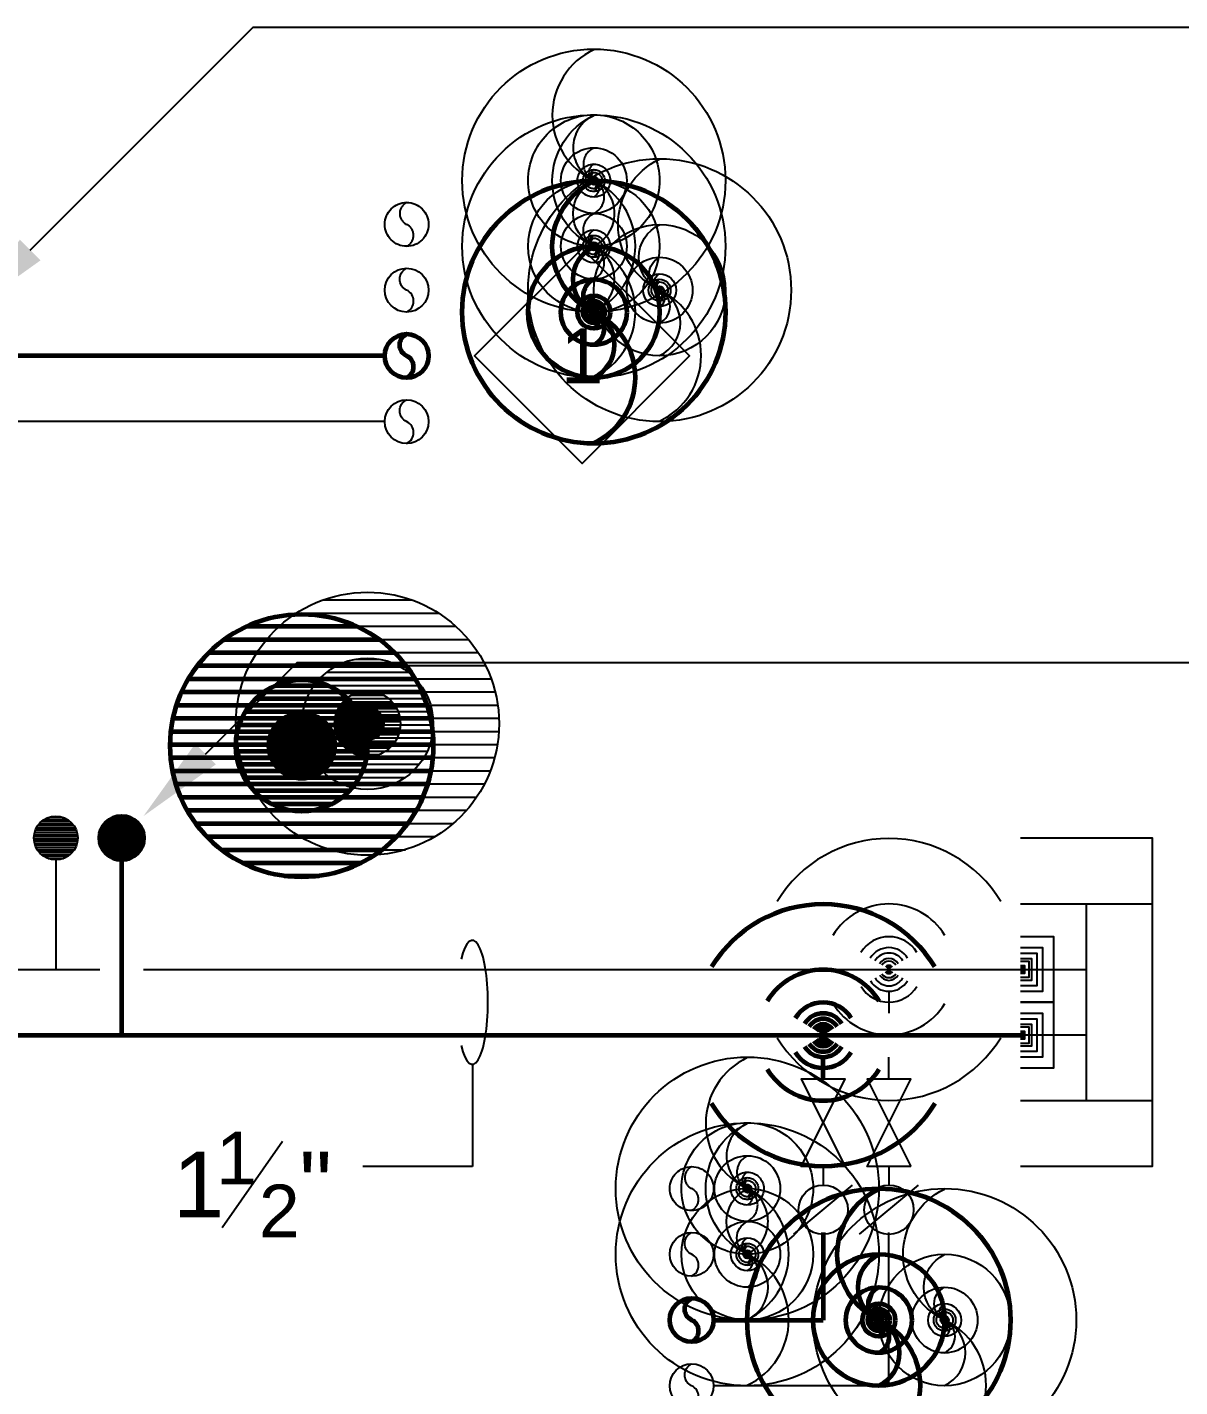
# Model space of a CAD drawing. Extents: x -3693 to 528, y -2672 to 2716.
# Drawn here: x -257.2 to -46.9, y -2068.4 to -1820.3 of the extents above; entities that cross this region are included whole.
import ezdxf
from ezdxf.enums import TextEntityAlignment as Align

# ---------------------------------------------------------------- set-up
doc = ezdxf.new("R2010")
doc.units = 0
doc.header["$LTSCALE"] = 48
doc.header["$MEASUREMENT"] = 0
doc.linetypes.add('VENT', pattern=[0.30000000000000004, 0.2, -0.1])
for name, color, linetype in [('0 @ 1 (1)', 7, 'Continuous'), ('0 @ 1 (2)', 7, 'Continuous'), ('0 @ 12', 7, 'Continuous'), ('0 @ 128', 7, 'Continuous'), ('0 @ 16', 7, 'Continuous'), ('0 @ 192', 7, 'Continuous'), ('0 @ 2', 7, 'Continuous'), ('0 @ 24', 7, 'Continuous'), ('0 @ 384', 7, 'Continuous'), ('0 @ 4', 7, 'Continuous'), ('0 @ 48', 7, 'Continuous'), ('0 @ 64', 7, 'Continuous'), ('0 @ 768', 7, 'Continuous'), ('0 @ 8', 7, 'Continuous'), ('0 @ 96', 7, 'Continuous'), ('G-ANNO-TEXT', 70, 'Continuous'), ('G-ANNO-TEXT @ 128', 70, 'Continuous'), ('P-HW-N', 1, 'Continuous'), ('P-HW-N @ 1 (1)', 1, 'Continuous'), ('P-HW-N @ 1 (2)', 1, 'Continuous'), ('P-HW-N @ 12', 1, 'Continuous'), ('P-HW-N @ 128', 1, 'Continuous'), ('P-HW-N @ 16', 1, 'Continuous'), ('P-HW-N @ 192', 1, 'Continuous'), ('P-HW-N @ 2', 1, 'Continuous'), ('P-HW-N @ 24', 1, 'Continuous'), ('P-HW-N @ 384', 1, 'Continuous'), ('P-HW-N @ 4', 1, 'Continuous'), ('P-HW-N @ 48', 1, 'Continuous'), ('P-HW-N @ 64', 1, 'Continuous'), ('P-HW-N @ 768', 1, 'Continuous'), ('P-HW-N @ 8', 1, 'Continuous'), ('P-HW-N @ 96', 1, 'Continuous'), ('P-SAN-N', 6, 'Continuous'), ('P-SAN-N @ 1 (1)', 6, 'Continuous'), ('P-SAN-N @ 1 (2)', 6, 'Continuous'), ('P-SAN-N @ 12', 6, 'Continuous'), ('P-SAN-N @ 128', 6, 'Continuous'), ('P-SAN-N @ 16', 6, 'Continuous'), ('P-SAN-N @ 192', 6, 'Continuous'), ('P-SAN-N @ 2', 6, 'Continuous'), ('P-SAN-N @ 24', 6, 'Continuous'), ('P-SAN-N @ 384', 6, 'Continuous'), ('P-SAN-N @ 4', 6, 'Continuous'), ('P-SAN-N @ 48', 6, 'Continuous'), ('P-SAN-N @ 64', 6, 'Continuous'), ('P-SAN-N @ 768', 6, 'Continuous'), ('P-SAN-N @ 8', 6, 'Continuous'), ('P-SAN-N @ 96', 6, 'Continuous'), ('P-SANV-N', 5, 'VENT'), ('P-SANV-N @ 1 (1)', 5, 'VENT'), ('P-SANV-N @ 1 (2)', 5, 'VENT'), ('P-SANV-N @ 12', 5, 'VENT'), ('P-SANV-N @ 128', 5, 'VENT'), ('P-SANV-N @ 16', 5, 'VENT'), ('P-SANV-N @ 192', 5, 'VENT'), ('P-SANV-N @ 2', 5, 'VENT'), ('P-SANV-N @ 24', 5, 'VENT'), ('P-SANV-N @ 384', 5, 'VENT'), ('P-SANV-N @ 4', 5, 'VENT'), ('P-SANV-N @ 48', 5, 'VENT'), ('P-SANV-N @ 64', 5, 'VENT'), ('P-SANV-N @ 768', 5, 'VENT'), ('P-SANV-N @ 8', 5, 'VENT'), ('P-SANV-N @ 96', 5, 'VENT')]:
    doc.layers.add(name, color=color, linetype=linetype)
for name, color, linetype, lineweight in [('P-CW-N', 4, 'Continuous', 60), ('P-CW-N @ 1 (1)', 4, 'Continuous', 60), ('P-CW-N @ 1 (2)', 4, 'Continuous', 60), ('P-CW-N @ 12', 4, 'Continuous', 60), ('P-CW-N @ 128', 4, 'Continuous', 60), ('P-CW-N @ 16', 4, 'Continuous', 60), ('P-CW-N @ 192', 4, 'Continuous', 60), ('P-CW-N @ 2', 4, 'Continuous', 60), ('P-CW-N @ 24', 4, 'Continuous', 60), ('P-CW-N @ 384', 4, 'Continuous', 60), ('P-CW-N @ 4', 4, 'Continuous', 60), ('P-CW-N @ 48', 4, 'Continuous', 60), ('P-CW-N @ 64', 4, 'Continuous', 60), ('P-CW-N @ 768', 4, 'Continuous', 60), ('P-CW-N @ 8', 4, 'Continuous', 60), ('P-CW-N @ 96', 4, 'Continuous', 60)]:
    doc.layers.add(name, color=color, linetype=linetype, lineweight=lineweight)
doc.styles.add('Arial', font='arial.ttf')

# ---------------------------------------------------------------- blocks, each defined once
blk = doc.blocks.new('*U9')
blk.add_lwpolyline([(-3.332323771482692e-18, 0.03111555437015312, 0.6342579873937333), (-8.890457814381136e-18, 5.234717341758689e-34, -0.6342579873937336), (-6.793508145416166e-18, -0.03111555437015312)], format="xyb")
blk.add_circle((0, 0), 0.03125)
blk = doc.blocks.new('*U650')
at = {"layer": 'P-CW-N @ 1 (1)', "rotation": 180}
blk.add_blockref('*U9', (-153.8435815390872, -1872.257198477004), dxfattribs=at)
at = {"layer": 'P-CW-N @ 1 (2)', "rotation": 180}
blk.add_blockref('*U9', (-153.8435815390872, -1872.257198477004), dxfattribs=at)
at = {"layer": 'P-CW-N @ 12', "xscale": 12, "yscale": 12, "zscale": 12, "rotation": 180}
blk.add_blockref('*U9', (-153.8435815390872, -1872.257198477004), dxfattribs=at)
at = {"layer": 'P-CW-N @ 128', "xscale": 128, "yscale": 128, "zscale": 128, "rotation": 180}
blk.add_blockref('*U9', (-188.0000000149334, -1880.257198477004), dxfattribs=at)
at = {"layer": 'P-CW-N @ 16', "xscale": 16, "yscale": 16, "zscale": 16, "rotation": 180}
blk.add_blockref('*U9', (-153.8435815390872, -1872.257198477004), dxfattribs=at)
at = {"layer": 'P-CW-N @ 192', "xscale": 192, "yscale": 192, "zscale": 192, "rotation": 180}
blk.add_blockref('*U9', (-153.8435815390872, -1872.257198477004), dxfattribs=at)
at = {"layer": 'P-CW-N @ 2', "xscale": 2, "yscale": 2, "zscale": 2, "rotation": 180}
blk.add_blockref('*U9', (-153.8435815390872, -1872.257198477004), dxfattribs=at)
at = {"layer": 'P-CW-N @ 24', "xscale": 24, "yscale": 24, "zscale": 24, "rotation": 180}
blk.add_blockref('*U9', (-153.8435815390872, -1872.257198477004), dxfattribs=at)
at = {"layer": 'P-CW-N @ 384', "xscale": 384, "yscale": 384, "zscale": 384, "rotation": 180}
blk.add_blockref('*U9', (-153.8435815390872, -1872.257198477004), dxfattribs=at)
at = {"layer": 'P-CW-N @ 4', "xscale": 4, "yscale": 4, "zscale": 4, "rotation": 180}
blk.add_blockref('*U9', (-153.8435815390872, -1872.257198477004), dxfattribs=at)
at = {"layer": 'P-CW-N @ 48', "xscale": 48, "yscale": 48, "zscale": 48, "rotation": 180}
blk.add_blockref('*U9', (-153.8435815390872, -1872.257198477004), dxfattribs=at)
at = {"layer": 'P-CW-N @ 64', "xscale": 64, "yscale": 64, "zscale": 64, "rotation": 180}
blk.add_blockref('*U9', (-153.8435815390872, -1872.257198477004), dxfattribs=at)
at = {"layer": 'P-CW-N @ 768', "xscale": 768, "yscale": 768, "zscale": 768, "rotation": 180}
blk.add_blockref('*U9', (-153.8435815390872, -1872.257198477004), dxfattribs=at)
at = {"layer": 'P-CW-N @ 8', "xscale": 8, "yscale": 8, "zscale": 8, "rotation": 180}
blk.add_blockref('*U9', (-153.8435815390872, -1872.257198477004), dxfattribs=at)
at = {"layer": 'P-CW-N @ 96', "xscale": 96, "yscale": 96, "zscale": 96, "rotation": 180}
blk.add_blockref('*U9', (-153.8435815390872, -1872.257198477004), dxfattribs=at)
blk = doc.blocks.new('*U651')
at = {"layer": 'P-HW-N @ 1 (1)', "rotation": 180}
blk.add_blockref('*U9', (-141.8435815390872, -1868.257198477004), dxfattribs=at)
at = {"layer": 'P-HW-N @ 1 (2)', "rotation": 180}
blk.add_blockref('*U9', (-141.8435815390872, -1868.257198477004), dxfattribs=at)
at = {"layer": 'P-HW-N @ 12', "xscale": 12, "yscale": 12, "zscale": 12, "rotation": 180}
blk.add_blockref('*U9', (-141.8435815390872, -1868.257198477004), dxfattribs=at)
at = {"layer": 'P-HW-N @ 128', "xscale": 128, "yscale": 128, "zscale": 128, "rotation": 180}
blk.add_blockref('*U9', (-188.0000000149334, -1892.257198477004), dxfattribs=at)
at = {"layer": 'P-HW-N @ 16', "xscale": 16, "yscale": 16, "zscale": 16, "rotation": 180}
blk.add_blockref('*U9', (-141.8435815390872, -1868.257198477004), dxfattribs=at)
at = {"layer": 'P-HW-N @ 192', "xscale": 192, "yscale": 192, "zscale": 192, "rotation": 180}
blk.add_blockref('*U9', (-141.8435815390872, -1868.257198477004), dxfattribs=at)
at = {"layer": 'P-HW-N @ 2', "xscale": 2, "yscale": 2, "zscale": 2, "rotation": 180}
blk.add_blockref('*U9', (-141.8435815390872, -1868.257198477004), dxfattribs=at)
at = {"layer": 'P-HW-N @ 24', "xscale": 24, "yscale": 24, "zscale": 24, "rotation": 180}
blk.add_blockref('*U9', (-141.8435815390872, -1868.257198477004), dxfattribs=at)
at = {"layer": 'P-HW-N @ 384', "xscale": 384, "yscale": 384, "zscale": 384, "rotation": 180}
blk.add_blockref('*U9', (-141.8435815390872, -1868.257198477004), dxfattribs=at)
at = {"layer": 'P-HW-N @ 4', "xscale": 4, "yscale": 4, "zscale": 4, "rotation": 180}
blk.add_blockref('*U9', (-141.8435815390872, -1868.257198477004), dxfattribs=at)
at = {"layer": 'P-HW-N @ 48', "xscale": 48, "yscale": 48, "zscale": 48, "rotation": 180}
blk.add_blockref('*U9', (-141.8435815390872, -1868.257198477004), dxfattribs=at)
at = {"layer": 'P-HW-N @ 64', "xscale": 64, "yscale": 64, "zscale": 64, "rotation": 180}
blk.add_blockref('*U9', (-141.8435815390872, -1868.257198477004), dxfattribs=at)
at = {"layer": 'P-HW-N @ 768', "xscale": 768, "yscale": 768, "zscale": 768, "rotation": 180}
blk.add_blockref('*U9', (-141.8435815390872, -1868.257198477004), dxfattribs=at)
at = {"layer": 'P-HW-N @ 8', "xscale": 8, "yscale": 8, "zscale": 8, "rotation": 180}
blk.add_blockref('*U9', (-141.8435815390872, -1868.257198477004), dxfattribs=at)
at = {"layer": 'P-HW-N @ 96', "xscale": 96, "yscale": 96, "zscale": 96, "rotation": 180}
blk.add_blockref('*U9', (-141.8435815390872, -1868.257198477004), dxfattribs=at)
blk = doc.blocks.new('*U652')
at = {"layer": 'P-SAN-N @ 1 (1)', "rotation": 180}
blk.add_blockref('*U9', (-153.8435815390872, -1860.257198477004), dxfattribs=at)
at = {"layer": 'P-SAN-N @ 1 (2)', "rotation": 180}
blk.add_blockref('*U9', (-153.8435815390872, -1860.257198477004), dxfattribs=at)
at = {"layer": 'P-SAN-N @ 12', "xscale": 12, "yscale": 12, "zscale": 12, "rotation": 180}
blk.add_blockref('*U9', (-153.8435815390872, -1860.257198477004), dxfattribs=at)
at = {"layer": 'P-SAN-N @ 128', "xscale": 128, "yscale": 128, "zscale": 128, "rotation": 180}
blk.add_blockref('*U9', (-188.0000000149334, -1868.257198477004), dxfattribs=at)
at = {"layer": 'P-SAN-N @ 16', "xscale": 16, "yscale": 16, "zscale": 16, "rotation": 180}
blk.add_blockref('*U9', (-153.8435815390872, -1860.257198477004), dxfattribs=at)
at = {"layer": 'P-SAN-N @ 192', "xscale": 192, "yscale": 192, "zscale": 192, "rotation": 180}
blk.add_blockref('*U9', (-153.8435815390872, -1860.257198477004), dxfattribs=at)
at = {"layer": 'P-SAN-N @ 2', "xscale": 2, "yscale": 2, "zscale": 2, "rotation": 180}
blk.add_blockref('*U9', (-153.8435815390872, -1860.257198477004), dxfattribs=at)
at = {"layer": 'P-SAN-N @ 24', "xscale": 24, "yscale": 24, "zscale": 24, "rotation": 180}
blk.add_blockref('*U9', (-153.8435815390872, -1860.257198477004), dxfattribs=at)
at = {"layer": 'P-SAN-N @ 384', "xscale": 384, "yscale": 384, "zscale": 384, "rotation": 180}
blk.add_blockref('*U9', (-153.8435815390872, -1860.257198477004), dxfattribs=at)
at = {"layer": 'P-SAN-N @ 4', "xscale": 4, "yscale": 4, "zscale": 4, "rotation": 180}
blk.add_blockref('*U9', (-153.8435815390872, -1860.257198477004), dxfattribs=at)
at = {"layer": 'P-SAN-N @ 48', "xscale": 48, "yscale": 48, "zscale": 48, "rotation": 180}
blk.add_blockref('*U9', (-153.8435815390872, -1860.257198477004), dxfattribs=at)
at = {"layer": 'P-SAN-N @ 64', "xscale": 64, "yscale": 64, "zscale": 64, "rotation": 180}
blk.add_blockref('*U9', (-153.8435815390872, -1860.257198477004), dxfattribs=at)
at = {"layer": 'P-SAN-N @ 768', "xscale": 768, "yscale": 768, "zscale": 768, "rotation": 180}
blk.add_blockref('*U9', (-153.8435815390872, -1860.257198477004), dxfattribs=at)
at = {"layer": 'P-SAN-N @ 8', "xscale": 8, "yscale": 8, "zscale": 8, "rotation": 180}
blk.add_blockref('*U9', (-153.8435815390872, -1860.257198477004), dxfattribs=at)
at = {"layer": 'P-SAN-N @ 96', "xscale": 96, "yscale": 96, "zscale": 96, "rotation": 180}
blk.add_blockref('*U9', (-153.8435815390872, -1860.257198477004), dxfattribs=at)
blk = doc.blocks.new('*U653')
at = {"layer": 'P-SANV-N @ 1 (1)', "rotation": 180}
blk.add_blockref('*U9', (-153.8435815390872, -1848.257198477004), dxfattribs=at)
at = {"layer": 'P-SANV-N @ 1 (2)', "rotation": 180}
blk.add_blockref('*U9', (-153.8435815390872, -1848.257198477004), dxfattribs=at)
at = {"layer": 'P-SANV-N @ 12', "xscale": 12, "yscale": 12, "zscale": 12, "rotation": 180}
blk.add_blockref('*U9', (-153.8435815390872, -1848.257198477004), dxfattribs=at)
at = {"layer": 'P-SANV-N @ 128', "xscale": 128, "yscale": 128, "zscale": 128, "rotation": 180}
blk.add_blockref('*U9', (-188.0000000149334, -1856.257198477004), dxfattribs=at)
at = {"layer": 'P-SANV-N @ 16', "xscale": 16, "yscale": 16, "zscale": 16, "rotation": 180}
blk.add_blockref('*U9', (-153.8435815390872, -1848.257198477004), dxfattribs=at)
at = {"layer": 'P-SANV-N @ 192', "xscale": 192, "yscale": 192, "zscale": 192, "rotation": 180}
blk.add_blockref('*U9', (-153.8435815390872, -1848.257198477004), dxfattribs=at)
at = {"layer": 'P-SANV-N @ 2', "xscale": 2, "yscale": 2, "zscale": 2, "rotation": 180}
blk.add_blockref('*U9', (-153.8435815390872, -1848.257198477004), dxfattribs=at)
at = {"layer": 'P-SANV-N @ 24', "xscale": 24, "yscale": 24, "zscale": 24, "rotation": 180}
blk.add_blockref('*U9', (-153.8435815390872, -1848.257198477004), dxfattribs=at)
at = {"layer": 'P-SANV-N @ 384', "xscale": 384, "yscale": 384, "zscale": 384, "rotation": 180}
blk.add_blockref('*U9', (-153.8435815390872, -1848.257198477004), dxfattribs=at)
at = {"layer": 'P-SANV-N @ 4', "xscale": 4, "yscale": 4, "zscale": 4, "rotation": 180}
blk.add_blockref('*U9', (-153.8435815390872, -1848.257198477004), dxfattribs=at)
at = {"layer": 'P-SANV-N @ 48', "xscale": 48, "yscale": 48, "zscale": 48, "rotation": 180}
blk.add_blockref('*U9', (-153.8435815390872, -1848.257198477004), dxfattribs=at)
at = {"layer": 'P-SANV-N @ 64', "xscale": 64, "yscale": 64, "zscale": 64, "rotation": 180}
blk.add_blockref('*U9', (-153.8435815390872, -1848.257198477004), dxfattribs=at)
at = {"layer": 'P-SANV-N @ 768', "xscale": 768, "yscale": 768, "zscale": 768, "rotation": 180}
blk.add_blockref('*U9', (-153.8435815390872, -1848.257198477004), dxfattribs=at)
at = {"layer": 'P-SANV-N @ 8', "xscale": 8, "yscale": 8, "zscale": 8, "rotation": 180}
blk.add_blockref('*U9', (-153.8435815390872, -1848.257198477004), dxfattribs=at)
at = {"layer": 'P-SANV-N @ 96', "xscale": 96, "yscale": 96, "zscale": 96, "rotation": 180}
blk.add_blockref('*U9', (-153.8435815390872, -1848.257198477004), dxfattribs=at)
blk = doc.blocks.new('DIAMOND TAG')
blk.add_lwpolyline([(0, -0.1533391834124131), (0.1533391834122995, 0), (0, 0.1533391834122995), (-0.1533391834122995, 0)], close=True)
at = {"style": 'Arial'}
blk.add_attdef('XXX', text='', height=0.078125, dxfattribs=at).set_placement((0, 0), align=Align.MIDDLE)
blk = doc.blocks.new('*U22')
for start, end in [(121.274325396742, 238.7256746032579), (301.4341766631704, 58.56582333682955)]:
    blk.add_arc((0, 0), 0.03111555437015312, start, end)
blk = doc.blocks.new('*U655')
at = {"layer": 'P-HW-N @ 1 (1)', "rotation": 270}
blk.add_blockref('*U22', (-100.0000000149334, -1992.257198477004), dxfattribs=at)
at = {"layer": 'P-HW-N @ 1 (2)', "rotation": 270}
blk.add_blockref('*U22', (-100.0000000149334, -1992.257198477004), dxfattribs=at)
at = {"layer": 'P-HW-N @ 12', "xscale": 12, "yscale": 12, "zscale": 12, "rotation": 270}
blk.add_blockref('*U22', (-100.0000000149334, -1992.257198477004), dxfattribs=at)
at = {"layer": 'P-HW-N @ 128', "xscale": 128, "yscale": 128, "zscale": 128, "rotation": 270}
blk.add_blockref('*U22', (-100.0000000149334, -1992.257198477004), dxfattribs=at)
at = {"layer": 'P-HW-N @ 16', "xscale": 16, "yscale": 16, "zscale": 16, "rotation": 270}
blk.add_blockref('*U22', (-100.0000000149334, -1992.257198477004), dxfattribs=at)
at = {"layer": 'P-HW-N @ 192', "xscale": 192, "yscale": 192, "zscale": 192, "rotation": 270}
blk.add_blockref('*U22', (-100.0000000149334, -1992.257198477004), dxfattribs=at)
at = {"layer": 'P-HW-N @ 2', "xscale": 2, "yscale": 2, "zscale": 2, "rotation": 270}
blk.add_blockref('*U22', (-100.0000000149334, -1992.257198477004), dxfattribs=at)
at = {"layer": 'P-HW-N @ 24', "xscale": 24, "yscale": 24, "zscale": 24, "rotation": 270}
blk.add_blockref('*U22', (-100.0000000149334, -1992.257198477004), dxfattribs=at)
at = {"layer": 'P-HW-N @ 384', "xscale": 384, "yscale": 384, "zscale": 384, "rotation": 270}
blk.add_blockref('*U22', (-100.0000000149334, -1992.257198477004), dxfattribs=at)
at = {"layer": 'P-HW-N @ 4', "xscale": 4, "yscale": 4, "zscale": 4, "rotation": 270}
blk.add_blockref('*U22', (-100.0000000149334, -1992.257198477004), dxfattribs=at)
at = {"layer": 'P-HW-N @ 48', "xscale": 48, "yscale": 48, "zscale": 48, "rotation": 270}
blk.add_blockref('*U22', (-100.0000000149334, -1992.257198477004), dxfattribs=at)
at = {"layer": 'P-HW-N @ 64', "xscale": 64, "yscale": 64, "zscale": 64, "rotation": 270}
blk.add_blockref('*U22', (-100.0000000149334, -1992.257198477004), dxfattribs=at)
at = {"layer": 'P-HW-N @ 768', "xscale": 768, "yscale": 768, "zscale": 768, "rotation": 270}
blk.add_blockref('*U22', (-100.0000000149334, -1992.257198477004), dxfattribs=at)
at = {"layer": 'P-HW-N @ 8', "xscale": 8, "yscale": 8, "zscale": 8, "rotation": 270}
blk.add_blockref('*U22', (-100.0000000149334, -1992.257198477004), dxfattribs=at)
at = {"layer": 'P-HW-N @ 96', "xscale": 96, "yscale": 96, "zscale": 96, "rotation": 270}
blk.add_blockref('*U22', (-100.0000000149334, -1992.257198477004), dxfattribs=at)
blk = doc.blocks.new('*U656')
at = {"layer": 'P-CW-N @ 1 (1)', "rotation": 89.99999999999999}
blk.add_blockref('*U22', (-112.0000000149334, -2004.257198477004), dxfattribs=at)
at = {"layer": 'P-CW-N @ 1 (2)', "rotation": 89.99999999999999}
blk.add_blockref('*U22', (-112.0000000149334, -2004.257198477004), dxfattribs=at)
at = {"layer": 'P-CW-N @ 12', "xscale": 12, "yscale": 12, "zscale": 12, "rotation": 89.99999999999999}
blk.add_blockref('*U22', (-112.0000000149334, -2004.257198477004), dxfattribs=at)
at = {"layer": 'P-CW-N @ 128', "xscale": 128, "yscale": 128, "zscale": 128, "rotation": 89.99999999999999}
blk.add_blockref('*U22', (-112.0000000149334, -2004.257198477004), dxfattribs=at)
at = {"layer": 'P-CW-N @ 16', "xscale": 16, "yscale": 16, "zscale": 16, "rotation": 89.99999999999999}
blk.add_blockref('*U22', (-112.0000000149334, -2004.257198477004), dxfattribs=at)
at = {"layer": 'P-CW-N @ 192', "xscale": 192, "yscale": 192, "zscale": 192, "rotation": 89.99999999999999}
blk.add_blockref('*U22', (-112.0000000149334, -2004.257198477004), dxfattribs=at)
at = {"layer": 'P-CW-N @ 2', "xscale": 2, "yscale": 2, "zscale": 2, "rotation": 89.99999999999999}
blk.add_blockref('*U22', (-112.0000000149334, -2004.257198477004), dxfattribs=at)
at = {"layer": 'P-CW-N @ 24', "xscale": 24, "yscale": 24, "zscale": 24, "rotation": 89.99999999999999}
blk.add_blockref('*U22', (-112.0000000149334, -2004.257198477004), dxfattribs=at)
at = {"layer": 'P-CW-N @ 384', "xscale": 384, "yscale": 384, "zscale": 384, "rotation": 89.99999999999999}
blk.add_blockref('*U22', (-112.0000000149334, -2004.257198477004), dxfattribs=at)
at = {"layer": 'P-CW-N @ 4', "xscale": 4, "yscale": 4, "zscale": 4, "rotation": 89.99999999999999}
blk.add_blockref('*U22', (-112.0000000149334, -2004.257198477004), dxfattribs=at)
at = {"layer": 'P-CW-N @ 48', "xscale": 48, "yscale": 48, "zscale": 48, "rotation": 89.99999999999999}
blk.add_blockref('*U22', (-112.0000000149334, -2004.257198477004), dxfattribs=at)
at = {"layer": 'P-CW-N @ 64', "xscale": 64, "yscale": 64, "zscale": 64, "rotation": 89.99999999999999}
blk.add_blockref('*U22', (-112.0000000149334, -2004.257198477004), dxfattribs=at)
at = {"layer": 'P-CW-N @ 768', "xscale": 768, "yscale": 768, "zscale": 768, "rotation": 89.99999999999999}
blk.add_blockref('*U22', (-112.0000000149334, -2004.257198477004), dxfattribs=at)
at = {"layer": 'P-CW-N @ 8', "xscale": 8, "yscale": 8, "zscale": 8, "rotation": 89.99999999999999}
blk.add_blockref('*U22', (-112.0000000149334, -2004.257198477004), dxfattribs=at)
at = {"layer": 'P-CW-N @ 96', "xscale": 96, "yscale": 96, "zscale": 96, "rotation": 89.99999999999999}
blk.add_blockref('*U22', (-112.0000000149334, -2004.257198477004), dxfattribs=at)
blk = doc.blocks.new('*U24')
blk.add_lwpolyline([(6.938893903907228e-18, -0.03125), (-0.03124999999999999, -0.03125), (-0.03124999999999999, 0.03125), (6.938893903907228e-18, 0.03125)])
blk = doc.blocks.new('*U658')
at = {"layer": 'P-HW-N @ 1 (1)', "rotation": 180}
blk.add_blockref('*U24', (-76.00000001493345, -1992.257198477004), dxfattribs=at)
at = {"layer": 'P-HW-N @ 1 (2)', "rotation": 180}
blk.add_blockref('*U24', (-76.00000001493345, -1992.257198477004), dxfattribs=at)
at = {"layer": 'P-HW-N @ 12', "xscale": 12, "yscale": 12, "zscale": 12, "rotation": 180}
blk.add_blockref('*U24', (-76.00000001493345, -1992.257198477004), dxfattribs=at)
at = {"layer": 'P-HW-N @ 128', "xscale": 128, "yscale": 128, "zscale": 128, "rotation": 180}
blk.add_blockref('*U24', (-76.00000001493345, -1992.257198477004), dxfattribs=at)
at = {"layer": 'P-HW-N @ 16', "xscale": 16, "yscale": 16, "zscale": 16, "rotation": 180}
blk.add_blockref('*U24', (-76.00000001493345, -1992.257198477004), dxfattribs=at)
at = {"layer": 'P-HW-N @ 192', "xscale": 192, "yscale": 192, "zscale": 192, "rotation": 180}
blk.add_blockref('*U24', (-76.00000001493345, -1992.257198477004), dxfattribs=at)
at = {"layer": 'P-HW-N @ 2', "xscale": 2, "yscale": 2, "zscale": 2, "rotation": 180}
blk.add_blockref('*U24', (-76.00000001493345, -1992.257198477004), dxfattribs=at)
at = {"layer": 'P-HW-N @ 24', "xscale": 24, "yscale": 24, "zscale": 24, "rotation": 180}
blk.add_blockref('*U24', (-76.00000001493345, -1992.257198477004), dxfattribs=at)
at = {"layer": 'P-HW-N @ 384', "xscale": 384, "yscale": 384, "zscale": 384, "rotation": 180}
blk.add_blockref('*U24', (-76.00000001493345, -1992.257198477004), dxfattribs=at)
at = {"layer": 'P-HW-N @ 4', "xscale": 4, "yscale": 4, "zscale": 4, "rotation": 180}
blk.add_blockref('*U24', (-76.00000001493345, -1992.257198477004), dxfattribs=at)
at = {"layer": 'P-HW-N @ 48', "xscale": 48, "yscale": 48, "zscale": 48, "rotation": 180}
blk.add_blockref('*U24', (-76.00000001493345, -1992.257198477004), dxfattribs=at)
at = {"layer": 'P-HW-N @ 64', "xscale": 64, "yscale": 64, "zscale": 64, "rotation": 180}
blk.add_blockref('*U24', (-76.00000001493345, -1992.257198477004), dxfattribs=at)
at = {"layer": 'P-HW-N @ 768', "xscale": 768, "yscale": 768, "zscale": 768, "rotation": 180}
blk.add_blockref('*U24', (-76.00000001493345, -1992.257198477004), dxfattribs=at)
at = {"layer": 'P-HW-N @ 8', "xscale": 8, "yscale": 8, "zscale": 8, "rotation": 180}
blk.add_blockref('*U24', (-76.00000001493345, -1992.257198477004), dxfattribs=at)
at = {"layer": 'P-HW-N @ 96', "xscale": 96, "yscale": 96, "zscale": 96, "rotation": 180}
blk.add_blockref('*U24', (-76.00000001493345, -1992.257198477004), dxfattribs=at)
blk = doc.blocks.new('*U26')
h = blk.add_hatch()
h.set_pattern_fill('ANSI31', color=256, scale=0.025, angle=135)
h.set_pattern_definition([(180, (0, 0), (-4.336808689942018e-19, -0.003125), [])])
edge = h.paths.add_edge_path()
edge.add_arc((-3.469446951953614e-18, -6.938893903907228e-18), 0.03125000000000001, 0, 360)
blk.add_circle((0, 0), 0.03125)
blk = doc.blocks.new('*U671')
at = {"layer": 'P-CW-N @ 1 (1)', "rotation": 180}
blk.add_blockref('*U26', (-207.131974933985, -1951.409077024023), dxfattribs=at)
at = {"layer": 'P-CW-N @ 1 (2)', "rotation": 180}
blk.add_blockref('*U26', (-207.131974933985, -1951.409077024023), dxfattribs=at)
at = {"layer": 'P-CW-N @ 12', "xscale": 12, "yscale": 12, "zscale": 12, "rotation": 180}
blk.add_blockref('*U26', (-207.131974933985, -1951.409077024023), dxfattribs=at)
at = {"layer": 'P-CW-N @ 128', "xscale": 128, "yscale": 128, "zscale": 128, "rotation": 180}
blk.add_blockref('*U26', (-240.0000000149334, -1968.257198477004), dxfattribs=at)
at = {"layer": 'P-CW-N @ 16', "xscale": 16, "yscale": 16, "zscale": 16, "rotation": 180}
blk.add_blockref('*U26', (-207.131974933985, -1951.409077024023), dxfattribs=at)
at = {"layer": 'P-CW-N @ 192', "xscale": 192, "yscale": 192, "zscale": 192, "rotation": 180}
blk.add_blockref('*U26', (-207.131974933985, -1951.409077024023), dxfattribs=at)
at = {"layer": 'P-CW-N @ 2', "xscale": 2, "yscale": 2, "zscale": 2, "rotation": 180}
blk.add_blockref('*U26', (-207.131974933985, -1951.409077024023), dxfattribs=at)
at = {"layer": 'P-CW-N @ 24', "xscale": 24, "yscale": 24, "zscale": 24, "rotation": 180}
blk.add_blockref('*U26', (-207.131974933985, -1951.409077024023), dxfattribs=at)
at = {"layer": 'P-CW-N @ 384', "xscale": 384, "yscale": 384, "zscale": 384, "rotation": 180}
blk.add_blockref('*U26', (-207.131974933985, -1951.409077024023), dxfattribs=at)
at = {"layer": 'P-CW-N @ 4', "xscale": 4, "yscale": 4, "zscale": 4, "rotation": 180}
blk.add_blockref('*U26', (-207.131974933985, -1951.409077024023), dxfattribs=at)
at = {"layer": 'P-CW-N @ 48', "xscale": 48, "yscale": 48, "zscale": 48, "rotation": 180}
blk.add_blockref('*U26', (-207.131974933985, -1951.409077024023), dxfattribs=at)
at = {"layer": 'P-CW-N @ 64', "xscale": 64, "yscale": 64, "zscale": 64, "rotation": 180}
blk.add_blockref('*U26', (-207.131974933985, -1951.409077024023), dxfattribs=at)
at = {"layer": 'P-CW-N @ 768', "xscale": 768, "yscale": 768, "zscale": 768, "rotation": 180}
blk.add_blockref('*U26', (-207.131974933985, -1951.409077024023), dxfattribs=at)
at = {"layer": 'P-CW-N @ 8', "xscale": 8, "yscale": 8, "zscale": 8, "rotation": 180}
blk.add_blockref('*U26', (-207.131974933985, -1951.409077024023), dxfattribs=at)
at = {"layer": 'P-CW-N @ 96', "xscale": 96, "yscale": 96, "zscale": 96, "rotation": 180}
blk.add_blockref('*U26', (-207.131974933985, -1951.409077024023), dxfattribs=at)
blk = doc.blocks.new('*U672')
at = {"layer": 'P-HW-N @ 1 (1)', "rotation": 180}
blk.add_blockref('*U26', (-195.131974933985, -1947.409077024023), dxfattribs=at)
at = {"layer": 'P-HW-N @ 1 (2)', "rotation": 180}
blk.add_blockref('*U26', (-195.131974933985, -1947.409077024023), dxfattribs=at)
at = {"layer": 'P-HW-N @ 12', "xscale": 12, "yscale": 12, "zscale": 12, "rotation": 180}
blk.add_blockref('*U26', (-195.131974933985, -1947.409077024023), dxfattribs=at)
at = {"layer": 'P-HW-N @ 128', "xscale": 128, "yscale": 128, "zscale": 128, "rotation": 180}
blk.add_blockref('*U26', (-252.0000000149334, -1968.257198477004), dxfattribs=at)
at = {"layer": 'P-HW-N @ 16', "xscale": 16, "yscale": 16, "zscale": 16, "rotation": 180}
blk.add_blockref('*U26', (-195.131974933985, -1947.409077024023), dxfattribs=at)
at = {"layer": 'P-HW-N @ 192', "xscale": 192, "yscale": 192, "zscale": 192, "rotation": 180}
blk.add_blockref('*U26', (-195.131974933985, -1947.409077024023), dxfattribs=at)
at = {"layer": 'P-HW-N @ 2', "xscale": 2, "yscale": 2, "zscale": 2, "rotation": 180}
blk.add_blockref('*U26', (-195.131974933985, -1947.409077024023), dxfattribs=at)
at = {"layer": 'P-HW-N @ 24', "xscale": 24, "yscale": 24, "zscale": 24, "rotation": 180}
blk.add_blockref('*U26', (-195.131974933985, -1947.409077024023), dxfattribs=at)
at = {"layer": 'P-HW-N @ 384', "xscale": 384, "yscale": 384, "zscale": 384, "rotation": 180}
blk.add_blockref('*U26', (-195.131974933985, -1947.409077024023), dxfattribs=at)
at = {"layer": 'P-HW-N @ 4', "xscale": 4, "yscale": 4, "zscale": 4, "rotation": 180}
blk.add_blockref('*U26', (-195.131974933985, -1947.409077024023), dxfattribs=at)
at = {"layer": 'P-HW-N @ 48', "xscale": 48, "yscale": 48, "zscale": 48, "rotation": 180}
blk.add_blockref('*U26', (-195.131974933985, -1947.409077024023), dxfattribs=at)
at = {"layer": 'P-HW-N @ 64', "xscale": 64, "yscale": 64, "zscale": 64, "rotation": 180}
blk.add_blockref('*U26', (-195.131974933985, -1947.409077024023), dxfattribs=at)
at = {"layer": 'P-HW-N @ 768', "xscale": 768, "yscale": 768, "zscale": 768, "rotation": 180}
blk.add_blockref('*U26', (-195.131974933985, -1947.409077024023), dxfattribs=at)
at = {"layer": 'P-HW-N @ 8', "xscale": 8, "yscale": 8, "zscale": 8, "rotation": 180}
blk.add_blockref('*U26', (-195.131974933985, -1947.409077024023), dxfattribs=at)
at = {"layer": 'P-HW-N @ 96', "xscale": 96, "yscale": 96, "zscale": 96, "rotation": 180}
blk.add_blockref('*U26', (-195.131974933985, -1947.409077024023), dxfattribs=at)
blk = doc.blocks.new('*U679')
at = {"layer": 'P-CW-N @ 1 (1)', "rotation": 180}
blk.add_blockref('*U9', (-101.8435815390872, -2056.257198477004), dxfattribs=at)
at = {"layer": 'P-CW-N @ 1 (2)', "rotation": 180}
blk.add_blockref('*U9', (-101.8435815390872, -2056.257198477004), dxfattribs=at)
at = {"layer": 'P-CW-N @ 12', "xscale": 12, "yscale": 12, "zscale": 12, "rotation": 180}
blk.add_blockref('*U9', (-101.8435815390872, -2056.257198477004), dxfattribs=at)
at = {"layer": 'P-CW-N @ 128', "xscale": 128, "yscale": 128, "zscale": 128, "rotation": 180}
blk.add_blockref('*U9', (-136.0000000149334, -2056.257198477004), dxfattribs=at)
at = {"layer": 'P-CW-N @ 16', "xscale": 16, "yscale": 16, "zscale": 16, "rotation": 180}
blk.add_blockref('*U9', (-101.8435815390872, -2056.257198477004), dxfattribs=at)
at = {"layer": 'P-CW-N @ 192', "xscale": 192, "yscale": 192, "zscale": 192, "rotation": 180}
blk.add_blockref('*U9', (-101.8435815390872, -2056.257198477004), dxfattribs=at)
at = {"layer": 'P-CW-N @ 2', "xscale": 2, "yscale": 2, "zscale": 2, "rotation": 180}
blk.add_blockref('*U9', (-101.8435815390872, -2056.257198477004), dxfattribs=at)
at = {"layer": 'P-CW-N @ 24', "xscale": 24, "yscale": 24, "zscale": 24, "rotation": 180}
blk.add_blockref('*U9', (-101.8435815390872, -2056.257198477004), dxfattribs=at)
at = {"layer": 'P-CW-N @ 384', "xscale": 384, "yscale": 384, "zscale": 384, "rotation": 180}
blk.add_blockref('*U9', (-101.8435815390872, -2056.257198477004), dxfattribs=at)
at = {"layer": 'P-CW-N @ 4', "xscale": 4, "yscale": 4, "zscale": 4, "rotation": 180}
blk.add_blockref('*U9', (-101.8435815390872, -2056.257198477004), dxfattribs=at)
at = {"layer": 'P-CW-N @ 48', "xscale": 48, "yscale": 48, "zscale": 48, "rotation": 180}
blk.add_blockref('*U9', (-101.8435815390872, -2056.257198477004), dxfattribs=at)
at = {"layer": 'P-CW-N @ 64', "xscale": 64, "yscale": 64, "zscale": 64, "rotation": 180}
blk.add_blockref('*U9', (-101.8435815390872, -2056.257198477004), dxfattribs=at)
at = {"layer": 'P-CW-N @ 768', "xscale": 768, "yscale": 768, "zscale": 768, "rotation": 180}
blk.add_blockref('*U9', (-101.8435815390872, -2056.257198477004), dxfattribs=at)
at = {"layer": 'P-CW-N @ 8', "xscale": 8, "yscale": 8, "zscale": 8, "rotation": 180}
blk.add_blockref('*U9', (-101.8435815390872, -2056.257198477004), dxfattribs=at)
at = {"layer": 'P-CW-N @ 96', "xscale": 96, "yscale": 96, "zscale": 96, "rotation": 180}
blk.add_blockref('*U9', (-101.8435815390872, -2056.257198477004), dxfattribs=at)
blk = doc.blocks.new('*U680')
at = {"layer": 'P-HW-N @ 1 (1)', "rotation": 180}
blk.add_blockref('*U9', (-89.84358153908715, -2056.257198477004), dxfattribs=at)
at = {"layer": 'P-HW-N @ 1 (2)', "rotation": 180}
blk.add_blockref('*U9', (-89.84358153908715, -2056.257198477004), dxfattribs=at)
at = {"layer": 'P-HW-N @ 12', "xscale": 12, "yscale": 12, "zscale": 12, "rotation": 180}
blk.add_blockref('*U9', (-89.84358153908715, -2056.257198477004), dxfattribs=at)
at = {"layer": 'P-HW-N @ 128', "xscale": 128, "yscale": 128, "zscale": 128, "rotation": 180}
blk.add_blockref('*U9', (-136.0000000149334, -2068.257198477004), dxfattribs=at)
at = {"layer": 'P-HW-N @ 16', "xscale": 16, "yscale": 16, "zscale": 16, "rotation": 180}
blk.add_blockref('*U9', (-89.84358153908715, -2056.257198477004), dxfattribs=at)
at = {"layer": 'P-HW-N @ 192', "xscale": 192, "yscale": 192, "zscale": 192, "rotation": 180}
blk.add_blockref('*U9', (-89.84358153908715, -2056.257198477004), dxfattribs=at)
at = {"layer": 'P-HW-N @ 2', "xscale": 2, "yscale": 2, "zscale": 2, "rotation": 180}
blk.add_blockref('*U9', (-89.84358153908715, -2056.257198477004), dxfattribs=at)
at = {"layer": 'P-HW-N @ 24', "xscale": 24, "yscale": 24, "zscale": 24, "rotation": 180}
blk.add_blockref('*U9', (-89.84358153908715, -2056.257198477004), dxfattribs=at)
at = {"layer": 'P-HW-N @ 384', "xscale": 384, "yscale": 384, "zscale": 384, "rotation": 180}
blk.add_blockref('*U9', (-89.84358153908715, -2056.257198477004), dxfattribs=at)
at = {"layer": 'P-HW-N @ 4', "xscale": 4, "yscale": 4, "zscale": 4, "rotation": 180}
blk.add_blockref('*U9', (-89.84358153908715, -2056.257198477004), dxfattribs=at)
at = {"layer": 'P-HW-N @ 48', "xscale": 48, "yscale": 48, "zscale": 48, "rotation": 180}
blk.add_blockref('*U9', (-89.84358153908715, -2056.257198477004), dxfattribs=at)
at = {"layer": 'P-HW-N @ 64', "xscale": 64, "yscale": 64, "zscale": 64, "rotation": 180}
blk.add_blockref('*U9', (-89.84358153908715, -2056.257198477004), dxfattribs=at)
at = {"layer": 'P-HW-N @ 768', "xscale": 768, "yscale": 768, "zscale": 768, "rotation": 180}
blk.add_blockref('*U9', (-89.84358153908715, -2056.257198477004), dxfattribs=at)
at = {"layer": 'P-HW-N @ 8', "xscale": 8, "yscale": 8, "zscale": 8, "rotation": 180}
blk.add_blockref('*U9', (-89.84358153908715, -2056.257198477004), dxfattribs=at)
at = {"layer": 'P-HW-N @ 96', "xscale": 96, "yscale": 96, "zscale": 96, "rotation": 180}
blk.add_blockref('*U9', (-89.84358153908715, -2056.257198477004), dxfattribs=at)
blk = doc.blocks.new('*U681')
at = {"layer": 'P-SAN-N @ 1 (1)', "rotation": 180}
blk.add_blockref('*U9', (-125.8435815390872, -2044.257198477004), dxfattribs=at)
at = {"layer": 'P-SAN-N @ 1 (2)', "rotation": 180}
blk.add_blockref('*U9', (-125.8435815390872, -2044.257198477004), dxfattribs=at)
at = {"layer": 'P-SAN-N @ 12', "xscale": 12, "yscale": 12, "zscale": 12, "rotation": 180}
blk.add_blockref('*U9', (-125.8435815390872, -2044.257198477004), dxfattribs=at)
at = {"layer": 'P-SAN-N @ 128', "xscale": 128, "yscale": 128, "zscale": 128, "rotation": 180}
blk.add_blockref('*U9', (-136.0000000149334, -2044.257198477004), dxfattribs=at)
at = {"layer": 'P-SAN-N @ 16', "xscale": 16, "yscale": 16, "zscale": 16, "rotation": 180}
blk.add_blockref('*U9', (-125.8435815390872, -2044.257198477004), dxfattribs=at)
at = {"layer": 'P-SAN-N @ 192', "xscale": 192, "yscale": 192, "zscale": 192, "rotation": 180}
blk.add_blockref('*U9', (-125.8435815390872, -2044.257198477004), dxfattribs=at)
at = {"layer": 'P-SAN-N @ 2', "xscale": 2, "yscale": 2, "zscale": 2, "rotation": 180}
blk.add_blockref('*U9', (-125.8435815390872, -2044.257198477004), dxfattribs=at)
at = {"layer": 'P-SAN-N @ 24', "xscale": 24, "yscale": 24, "zscale": 24, "rotation": 180}
blk.add_blockref('*U9', (-125.8435815390872, -2044.257198477004), dxfattribs=at)
at = {"layer": 'P-SAN-N @ 384', "xscale": 384, "yscale": 384, "zscale": 384, "rotation": 180}
blk.add_blockref('*U9', (-125.8435815390872, -2044.257198477004), dxfattribs=at)
at = {"layer": 'P-SAN-N @ 4', "xscale": 4, "yscale": 4, "zscale": 4, "rotation": 180}
blk.add_blockref('*U9', (-125.8435815390872, -2044.257198477004), dxfattribs=at)
at = {"layer": 'P-SAN-N @ 48', "xscale": 48, "yscale": 48, "zscale": 48, "rotation": 180}
blk.add_blockref('*U9', (-125.8435815390872, -2044.257198477004), dxfattribs=at)
at = {"layer": 'P-SAN-N @ 64', "xscale": 64, "yscale": 64, "zscale": 64, "rotation": 180}
blk.add_blockref('*U9', (-125.8435815390872, -2044.257198477004), dxfattribs=at)
at = {"layer": 'P-SAN-N @ 768', "xscale": 768, "yscale": 768, "zscale": 768, "rotation": 180}
blk.add_blockref('*U9', (-125.8435815390872, -2044.257198477004), dxfattribs=at)
at = {"layer": 'P-SAN-N @ 8', "xscale": 8, "yscale": 8, "zscale": 8, "rotation": 180}
blk.add_blockref('*U9', (-125.8435815390872, -2044.257198477004), dxfattribs=at)
at = {"layer": 'P-SAN-N @ 96', "xscale": 96, "yscale": 96, "zscale": 96, "rotation": 180}
blk.add_blockref('*U9', (-125.8435815390872, -2044.257198477004), dxfattribs=at)
blk = doc.blocks.new('*U682')
at = {"layer": 'P-SANV-N @ 1 (1)', "rotation": 180}
blk.add_blockref('*U9', (-125.8435815390872, -2032.257198477004), dxfattribs=at)
at = {"layer": 'P-SANV-N @ 1 (2)', "rotation": 180}
blk.add_blockref('*U9', (-125.8435815390872, -2032.257198477004), dxfattribs=at)
at = {"layer": 'P-SANV-N @ 12', "xscale": 12, "yscale": 12, "zscale": 12, "rotation": 180}
blk.add_blockref('*U9', (-125.8435815390872, -2032.257198477004), dxfattribs=at)
at = {"layer": 'P-SANV-N @ 128', "xscale": 128, "yscale": 128, "zscale": 128, "rotation": 180}
blk.add_blockref('*U9', (-136.0000000149334, -2032.257198477004), dxfattribs=at)
at = {"layer": 'P-SANV-N @ 16', "xscale": 16, "yscale": 16, "zscale": 16, "rotation": 180}
blk.add_blockref('*U9', (-125.8435815390872, -2032.257198477004), dxfattribs=at)
at = {"layer": 'P-SANV-N @ 192', "xscale": 192, "yscale": 192, "zscale": 192, "rotation": 180}
blk.add_blockref('*U9', (-125.8435815390872, -2032.257198477004), dxfattribs=at)
at = {"layer": 'P-SANV-N @ 2', "xscale": 2, "yscale": 2, "zscale": 2, "rotation": 180}
blk.add_blockref('*U9', (-125.8435815390872, -2032.257198477004), dxfattribs=at)
at = {"layer": 'P-SANV-N @ 24', "xscale": 24, "yscale": 24, "zscale": 24, "rotation": 180}
blk.add_blockref('*U9', (-125.8435815390872, -2032.257198477004), dxfattribs=at)
at = {"layer": 'P-SANV-N @ 384', "xscale": 384, "yscale": 384, "zscale": 384, "rotation": 180}
blk.add_blockref('*U9', (-125.8435815390872, -2032.257198477004), dxfattribs=at)
at = {"layer": 'P-SANV-N @ 4', "xscale": 4, "yscale": 4, "zscale": 4, "rotation": 180}
blk.add_blockref('*U9', (-125.8435815390872, -2032.257198477004), dxfattribs=at)
at = {"layer": 'P-SANV-N @ 48', "xscale": 48, "yscale": 48, "zscale": 48, "rotation": 180}
blk.add_blockref('*U9', (-125.8435815390872, -2032.257198477004), dxfattribs=at)
at = {"layer": 'P-SANV-N @ 64', "xscale": 64, "yscale": 64, "zscale": 64, "rotation": 180}
blk.add_blockref('*U9', (-125.8435815390872, -2032.257198477004), dxfattribs=at)
at = {"layer": 'P-SANV-N @ 768', "xscale": 768, "yscale": 768, "zscale": 768, "rotation": 180}
blk.add_blockref('*U9', (-125.8435815390872, -2032.257198477004), dxfattribs=at)
at = {"layer": 'P-SANV-N @ 8', "xscale": 8, "yscale": 8, "zscale": 8, "rotation": 180}
blk.add_blockref('*U9', (-125.8435815390872, -2032.257198477004), dxfattribs=at)
at = {"layer": 'P-SANV-N @ 96', "xscale": 96, "yscale": 96, "zscale": 96, "rotation": 180}
blk.add_blockref('*U9', (-125.8435815390872, -2032.257198477004), dxfattribs=at)
blk = doc.blocks.new('*U779')
at = {"layer": '0 @ 1 (1)', "rotation": 180}
blk.add_blockref('*U24', (-76.00000001493345, -2004.257198477004), dxfattribs=at)
at = {"layer": '0 @ 1 (2)', "rotation": 180}
blk.add_blockref('*U24', (-76.00000001493345, -2004.257198477004), dxfattribs=at)
at = {"layer": '0 @ 12', "xscale": 12, "yscale": 12, "zscale": 12, "rotation": 180}
blk.add_blockref('*U24', (-76.00000001493345, -2004.257198477004), dxfattribs=at)
at = {"layer": '0 @ 128', "xscale": 128, "yscale": 128, "zscale": 128, "rotation": 180}
blk.add_blockref('*U24', (-76.00000001493345, -2004.257198477004), dxfattribs=at)
at = {"layer": '0 @ 16', "xscale": 16, "yscale": 16, "zscale": 16, "rotation": 180}
blk.add_blockref('*U24', (-76.00000001493345, -2004.257198477004), dxfattribs=at)
at = {"layer": '0 @ 192', "xscale": 192, "yscale": 192, "zscale": 192, "rotation": 180}
blk.add_blockref('*U24', (-76.00000001493345, -2004.257198477004), dxfattribs=at)
at = {"layer": '0 @ 2', "xscale": 2, "yscale": 2, "zscale": 2, "rotation": 180}
blk.add_blockref('*U24', (-76.00000001493345, -2004.257198477004), dxfattribs=at)
at = {"layer": '0 @ 24', "xscale": 24, "yscale": 24, "zscale": 24, "rotation": 180}
blk.add_blockref('*U24', (-76.00000001493345, -2004.257198477004), dxfattribs=at)
at = {"layer": '0 @ 384', "xscale": 384, "yscale": 384, "zscale": 384, "rotation": 180}
blk.add_blockref('*U24', (-76.00000001493345, -2004.257198477004), dxfattribs=at)
at = {"layer": '0 @ 4', "xscale": 4, "yscale": 4, "zscale": 4, "rotation": 180}
blk.add_blockref('*U24', (-76.00000001493345, -2004.257198477004), dxfattribs=at)
at = {"layer": '0 @ 48', "xscale": 48, "yscale": 48, "zscale": 48, "rotation": 180}
blk.add_blockref('*U24', (-76.00000001493345, -2004.257198477004), dxfattribs=at)
at = {"layer": '0 @ 64', "xscale": 64, "yscale": 64, "zscale": 64, "rotation": 180}
blk.add_blockref('*U24', (-76.00000001493345, -2004.257198477004), dxfattribs=at)
at = {"layer": '0 @ 768', "xscale": 768, "yscale": 768, "zscale": 768, "rotation": 180}
blk.add_blockref('*U24', (-76.00000001493345, -2004.257198477004), dxfattribs=at)
at = {"layer": '0 @ 8', "xscale": 8, "yscale": 8, "zscale": 8, "rotation": 180}
blk.add_blockref('*U24', (-76.00000001493345, -2004.257198477004), dxfattribs=at)
at = {"layer": '0 @ 96', "xscale": 96, "yscale": 96, "zscale": 96, "rotation": 180}
blk.add_blockref('*U24', (-76.00000001493345, -2004.257198477004), dxfattribs=at)

msp = doc.modelspace()

# ---------------------------------------------------------------- linework, layer by layer
at = {"linetype": 'Continuous'}
for p, q in [((-112.0000000149124, -2028.257198476977), (-112.0000000149132, -2031.61163634207)), ((-100.0000000149124, -2028.257198476977), (-100.0000000149132, -2031.61163634207))]:
    msp.add_line(p, q, dxfattribs=at)
at = {"color": 7, "linetype": 'Continuous'}
for p, q in [((-117.3697374721095, -2040.602284362188), (-106.6302625577441, -2031.620988321973)), ((-105.3697374721095, -2040.602284362188), (-94.63026255774406, -2031.620988321973))]:
    msp.add_line(p, q, dxfattribs=at)
at = {"linetype": 'Continuous'}
for points in [[(-108.0000000149233, -2028.257198476977), (-116.0000000149015, -2028.257198476976), (-108.0000000149195, -2012.257198477007), (-116.0000000148977, -2012.257198477005), (-108.0000000149233, -2028.257198476977)], [(-96.00000001492332, -2028.257198476977), (-104.0000000149015, -2028.257198476976), (-96.00000001491952, -2012.257198477007), (-104.0000000148977, -2012.257198477005), (-96.00000001492332, -2028.257198476977)]]:
    msp.add_lwpolyline(points, dxfattribs=at)
for centre in [(-112.0000000149143, -2036.11163634207), (-100.0000000149143, -2036.11163634207)]:
    msp.add_circle(centre, 4.5, dxfattribs=at)
at = {"layer": 'G-ANNO-TEXT'}
for p, q in [((-176.0000000149334, -2009.590531810337), (-176.0000000149334, -2028.257198477004)), ((-221.671681689306, -2039.360348688808), (-210.659014111366, -2023.63262943846)), ((-176.0000000149334, -2028.257198477004), (-196.0000000149334, -2028.257198477004))]:
    msp.add_line(p, q, dxfattribs=at)
for points in [[(-256.6862915159487, -1860.943489978019), (-216.0000000149334, -1820.257198477004), (39.99999998506655, -1820.257198477004)], [(-224.6862915159487, -1952.943489978019), (-208.0000000149334, -1936.257198477004), (39.99999998506655, -1936.257198477004)]]:
    msp.add_lwpolyline(points, dxfattribs=at)
msp.add_ellipse((-176.0000000149334, -1998.257198477004), major_axis=(0, -11.33333333333326), ratio=0.249999999999995, start_param=5.48017107578067, end_param=10.22779219216829, dxfattribs=at)
for points in [[(-254.8006734327845, -1862.829108061183), (-268.0000000149334, -1872.257198477004), (-258.5719095991128, -1859.057871894855)], [(-222.8006734327845, -1954.829108061183), (-236.0000000149334, -1964.257198477004), (-226.5719095991128, -1951.057871894855)]]:
    msp.add_solid(points, dxfattribs=at)
at = {"layer": 'P-CW-N'}
for p, q in [((-192.0000000149334, -1880.257198477004), (-276.0000000149334, -1880.257198477003)), ((-240.0000000149334, -1972.257198477004), (-240.0000000149334, -2004.257198477004)), ((-504.0000000149334, -2004.257198477004), (-76.00000001493345, -2004.257198477004)), ((-112.0000000149334, -2012.257198477004), (-112.0000000149334, -2008.257198477004)), ((-112.0000000149334, -2040.257198477004), (-112.0000000149334, -2056.257198477004)), ((-132.0000000149334, -2056.257198477004), (-112.0000000149334, -2056.257198477004))]:
    msp.add_line(p, q, dxfattribs=at)
at = {"layer": 'P-HW-N'}
for p, q in [((-192.0000000149334, -1892.257198477004), (-276.0000000149334, -1892.257198477003)), ((-252.0000000149334, -1972.257198477004), (-252.0000000149334, -1992.257198477004)), ((-504.0000000149334, -1992.257198477004), (-244.0000000149334, -1992.257198477004)), ((-236.0000000149334, -1992.257198477004), (-76.00000001493345, -1992.257198477004)), ((-100.0000000149334, -1996.257198477004), (-100.0000000149334, -2000.257198477004)), ((-100.0000000149334, -2012.257198477004), (-100.0000000149334, -2008.257198477004)), ((-100.0000000149334, -2068.257198477004), (-100.0000000149334, -2040.257198477004)), ((-100.0000000149334, -2068.257198477004), (-132.0000000149334, -2068.257198477004))]:
    msp.add_line(p, q, dxfattribs=at)

# ---------------------------------------------------------------- block references
msp.add_blockref('*U779', (0, 0))
at = {"layer": 'G-ANNO-TEXT @ 128'}
ref = msp.add_blockref('DIAMOND TAG', (-156.0000000149334, -1880.257198477004), dxfattribs=dict(at, xscale=128, yscale=128, zscale=128, rotation=180))
ref.add_attrib('XXX', '1', dxfattribs={"layer": '0', "height": 10, "style": 'Arial'}).set_placement((-156.0000000149334, -1880.257198477004), align=Align.MIDDLE)
at = {"layer": 'P-CW-N'}
for name in ['*U650', '*U671', '*U656', '*U679']:
    msp.add_blockref(name, (0, 0), dxfattribs=at)
at = {"layer": 'P-HW-N'}
for name in ['*U651', '*U672', '*U655', '*U658', '*U680']:
    msp.add_blockref(name, (0, 0), dxfattribs=at)
at = {"layer": 'P-SAN-N'}
for name in ['*U652', '*U681']:
    msp.add_blockref(name, (0, 0), dxfattribs=at)
at = {"layer": 'P-SANV-N'}
for name in ['*U653', '*U682']:
    msp.add_blockref(name, (0, 0), dxfattribs=at)

# ---------------------------------------------------------------- texts
at = {"layer": 'G-ANNO-TEXT', "style": 'Arial'}
for s, height, p in [('1', 9.600000000000001, (-222.7618008334874, -2031.496489063634)), ('1', 12, (-230.6248294828735, -2037.496489063634)), ('"', 12, (-207.56507504904, -2037.496489063634)), ('2', 9.600000000000001, (-214.9582537666389, -2041.135779650264))]:
    msp.add_text(s, height=height, dxfattribs=at).set_placement(p)

doc.saveas('drawing.dxf')
